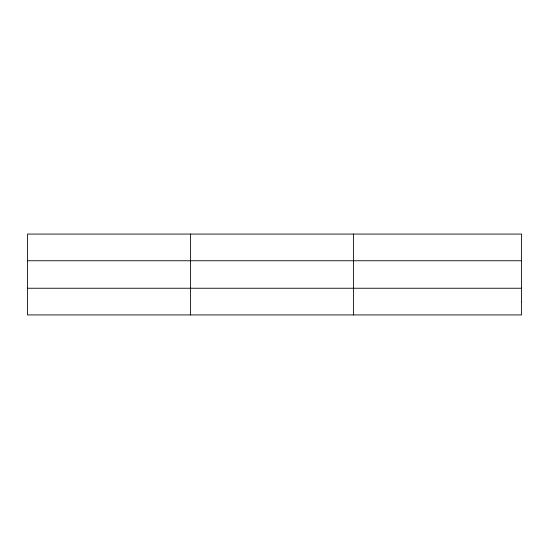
<?xml version="1.0" encoding="UTF-8"?>
<svg xmlns="http://www.w3.org/2000/svg" width="549" height="549" viewBox="0 0 549 549"><rect width="100%" height="100%" fill="white"/><g stroke="black" fill="none" stroke-linecap="round" stroke-linejoin="round"><path stroke-width="0.82" d="M190.503 314.934L190.503 234.066M353.556 314.934L353.556 234.066M27.45 260.754L521.55 260.754M27.45 288.246L521.55 288.246M521.55 301.593L521.55 314.934L27.45 314.934L27.45 234.066L521.55 234.066L521.55 301.593"/></g></svg>
